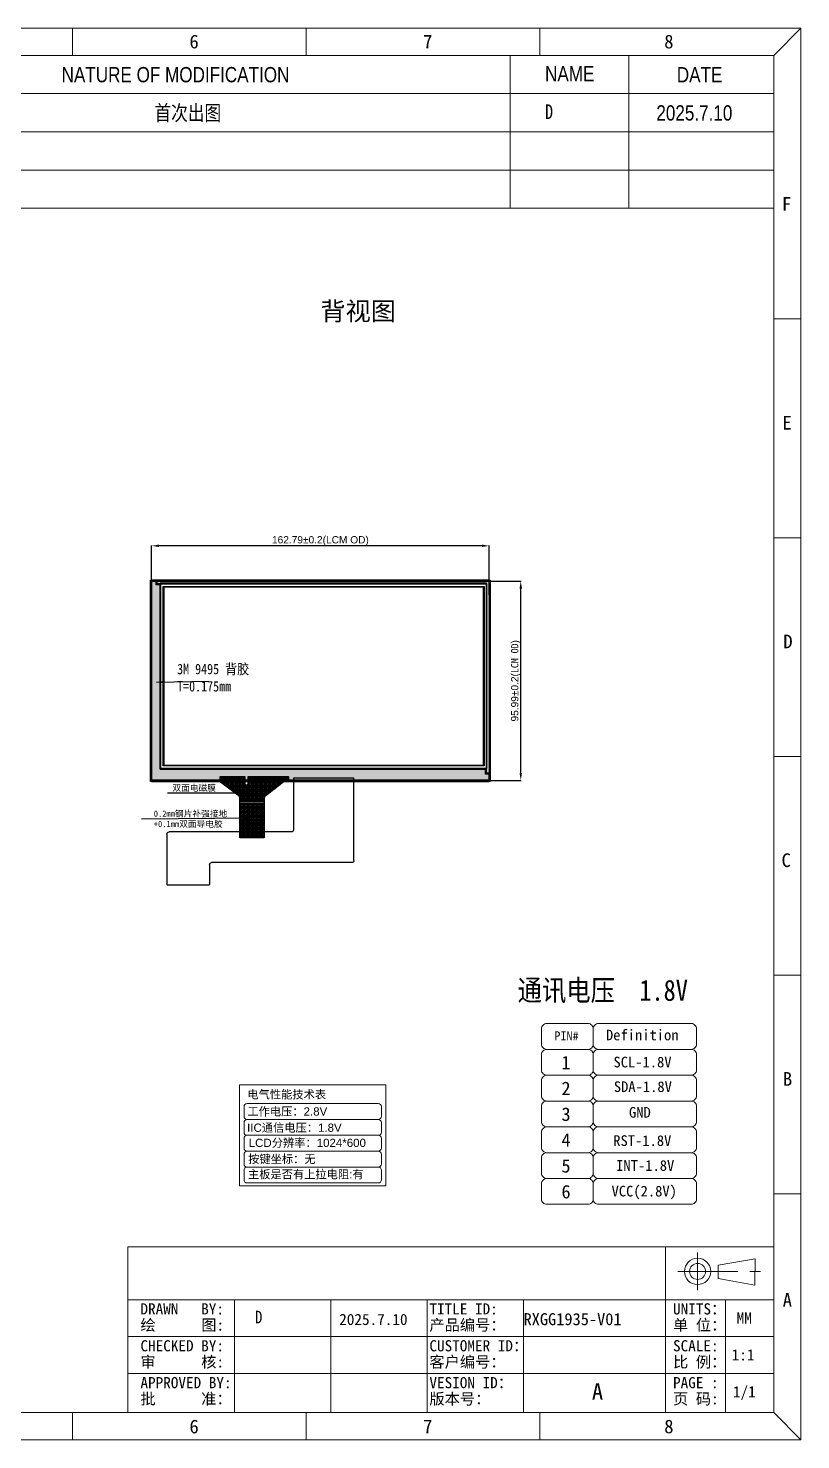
# Model space of a CAD drawing. Header units: millimetres. Extents: x 2156 to 3084, y -2015 to -1256.
# Drawn here: x 2711 to 3084, y -2015 to -1335 of the extents above; entities that cross this region are included whole.
import ezdxf
from ezdxf.enums import TextEntityAlignment as Align

# ---------------------------------------------------------------- set-up
doc = ezdxf.new("R2010")
doc.units = ezdxf.units.MM
doc.header["$LTSCALE"] = 23.1
doc.header["$PDMODE"] = 3
doc.header["$PDSIZE"] = 8
doc.linetypes.add('CENTER', pattern=[2, 1.25, -0.25, 0.25, -0.25])
doc.layers.get('0').update_dxf_attribs({"linetype": 'CONTINUOUS'})
doc.layers.get('Defpoints').update_dxf_attribs({"linetype": 'CONTINUOUS'})
for name, color, linetype in [('Cover Lens', 6, 'CONTINUOUS'), ('DIM', 120, 'CONTINUOUS'), ('FPC', 30, 'CONTINUOUS'), ('OCA', 2, 'CONTINUOUS'), ('保护膜', 170, 'CONTINUOUS')]:
    doc.layers.add(name, color=color, linetype=linetype)
doc.layers.add('DIM(标注)', color=3, linetype='CONTINUOUS', lineweight=15)
doc.layers.add('LENS', color=7, linetype='CONTINUOUS', lineweight=0)
doc.styles.add('33', font='simhei.ttf', dxfattribs={"height": 7})
doc.styles.add('Aral', font='')
doc.styles.add('Arial', font='arial.ttf', dxfattribs={"width": 0.8})
doc.styles.get("Standard").update_dxf_attribs({"font": 'txt', "width": 0.85})
doc.styles.add('宋体', font='simsun.ttc')
doc.styles.get('Aral').set_extended_font_data('Arial')
doc.dimstyles.get("Standard").update_dxf_attribs({"dimtxt": 3.5, "dimasz": 3.5, "dimexe": 0.18, "dimexo": 0.0625, "dimgap": 0.09, "dimtad": 1, "dimdsep": 46, "dimtxsty": 'Standard', "dimcen": 0.09, "dimadec": 0, "dimazin": 0, "dimtol": 1, "dimtp": 0.01, "dimtm": 0.01, "dimtfac": 1, "dimtofl": 0, "dimtmove": 0, "dimatfit": 3, "dimfxl": 1, "dimtolj": 1, "dimarcsym": 0})
doc.dimstyles.new('STANDARD$0', dxfattribs={"dimtxt": 2, "dimasz": 1, "dimexe": 0.5, "dimexo": 0.5, "dimgap": 0.4, "dimtad": 1, "dimzin": 1, "dimdsep": 46, "dimtxsty": '宋体', "dimcen": 1.5, "dimclrd": 1, "dimclre": 1, "dimclrt": 4, "dimadec": 0, "dimazin": 0, "dimtfac": 1, "dimtmove": 0, "dimatfit": 3, "dimfxl": 0.5, "dimtolj": 1, "dimtzin": 0, "dimarcsym": 0})
pattern_1 = [(0, (0, 0), (0, 0.6985), [0.508, -0.1905]), (90, (0, 0), (-0.6985, 4e-17), [0.508, -0.1905])]

# ---------------------------------------------------------------- blocks, each defined once
blk = doc.blocks.new('A$C67844AE1')
at = {"color": 1}
for p, q in [((65.76, 11.8), (65.76, 51.5)), ((65.76, 51.5), (94.9, 51.5)), ((94.9, 51.5), (94.9, 26.6)), ((95.9, 25.6), (154.87, 25.6)), ((155.87, 24.6), (155.87, 0.3)), ((66.76, 10.8), (134.37, 10.8)), ((135.37, 9.8), (135.37, 0.3)), ((135.67, 0), (155.57, 0))]:
    blk.add_line(p, q, dxfattribs=at)
for points in [[(163.8, 147), (0, 147), (0, 50), (163.8, 50)], [(158.81, 145.2), (1.85, 145.2), (1.85, 56.2), (158.81, 56.2)], [(3.23, 143.7), (157.44, 143.7), (157.44, 57.78), (3.23, 57.78)]]:
    blk.add_lwpolyline(points, close=True, dxfattribs=at)
for centre, radius, start, end in [((95.9, 26.6), 1, 180, 270), ((154.87, 24.6), 1, 0, 90), ((66.76, 11.8), 1, 180, 270), ((134.37, 9.8), 1, 0, 90), ((135.67, 0.3), 0.3, 180, 270), ((155.57, 0.3), 0.3, 270, 360)]:
    blk.add_arc(centre, radius, start, end, dxfattribs=at)
blk = doc.blocks.new('*D21')
at = {"layer": 'Defpoints', "color": 0}
for p in [(2770.5, -1584.28), (2933.29, -1608.01), (2770.5, -1616.68)]:
    blk.add_point(p, dxfattribs=at)
at = {"layer": 'DIM', "color": 0, "lineweight": -2}
for p, q in [((2770.5, -1616.61), (2770.5, -1584.1)), ((2929.79, -1584.28), (2774, -1584.28)), ((2933.29, -1607.95), (2933.29, -1584.1))]:
    blk.add_line(p, q, dxfattribs=at)
at = {"layer": 'DIM', "color": 0}
for points in [[(2774, -1583.69), (2774, -1584.86), (2770.5, -1584.28)], [(2929.79, -1583.69), (2929.79, -1584.86), (2933.29, -1584.28)]]:
    blk.add_solid(points, dxfattribs=at)
at = {"layer": 'DIM', "color": 0, "insert": (2851.9, -1581.89), "char_height": 3.5, "attachment_point": 5, "style": 'Aral'}
blk.add_mtext('\\A1;162.79±0.2(LCM OD)', dxfattribs=at)
blk = doc.blocks.new('*D22')
at = {"layer": 'Defpoints', "color": 0}
for p in [(2930.36, -1601.37), (2948.52, -1601.37), (2928.42, -1697.36)]:
    blk.add_point(p, dxfattribs=at)
at = {"layer": 'DIM', "color": 0, "lineweight": -2}
for p, q in [((2930.42, -1601.37), (2948.7, -1601.37)), ((2948.52, -1693.86), (2948.52, -1604.87)), ((2928.48, -1697.36), (2948.7, -1697.36))]:
    blk.add_line(p, q, dxfattribs=at)
at = {"layer": 'DIM', "color": 0}
for points in [[(2947.93, -1604.87), (2949.1, -1604.87), (2948.52, -1601.37)], [(2947.93, -1693.86), (2949.1, -1693.86), (2948.52, -1697.36)]]:
    blk.add_solid(points, dxfattribs=at)
at = {"layer": 'DIM', "color": 0, "insert": (2946.13, -1649.36), "char_height": 3.5, "attachment_point": 5, "rotation": 90, "style": 'Aral'}
blk.add_mtext('\\A1;95.99±0.2({\\fSimSun|b0|i0|c134|p2;LCM OD})', dxfattribs=at)

msp = doc.modelspace()

# ---------------------------------------------------------------- hatches: boundary and pattern name
at = {"layer": 'FPC'}
h = msp.add_hatch(dxfattribs=at)
h.set_pattern_fill('ANGLE', color=1, scale=0.1, style=0)
h.set_pattern_definition(pattern_1)
h.paths.add_polyline_path([(2816.861, -1698.758), (2816.861, -1699.068, -0.4142136), (2816.271, -1699.658), (2816.251, -1699.658, -0.4142136), (2815.661, -1699.068), (2815.661, -1698.758), (2804.65, -1698.758), (2812.134, -1704.393, -0.2355686), (2812.931, -1705.991), (2812.931, -1707.501), (2824.931, -1707.501), (2824.931, -1706.184, -0.2356346), (2825.728, -1704.586), (2833.472, -1698.758)])
h = msp.add_hatch(dxfattribs=at)
h.set_pattern_fill('ANGLE', color=3, scale=0.1, style=0)
h.set_pattern_definition(pattern_1)
edge = h.paths.add_edge_path()
edge.add_line((2812.931, -1709.001), (2812.931, -1724.501))
edge.add_arc((2813.431, -1724.501), 0.5, 180, 270)
edge.add_line((2813.431, -1725.001), (2824.431, -1725.001))
edge.add_arc((2824.431, -1724.501), 0.5, 270, 0)
edge.add_line((2824.931, -1724.501), (2824.931, -1709.001))
edge.add_arc((2824.431, -1709.001), 0.5, 0, 90)
edge.add_line((2824.431, -1708.501), (2813.431, -1708.501))
edge.add_arc((2813.431, -1709.001), 0.5, 90, 180)
at = {"layer": 'OCA'}
h = msp.add_hatch(dxfattribs=at)
h.set_pattern_fill('ANGLE', color=256, scale=0.1, style=0)
h.set_pattern_definition([(0, (-766.9026, 246.6284), (0, 0.6985), [0.508, -0.1905]), (90, (-766.9026, 246.6284), (-0.6985, 4e-17), [0.508, -0.1905])])
h.paths.add_polyline_path([(2772.686, -1601.368), (2770.501, -1601.368), (2770.501, -1697.358), (2933.291, -1697.358), (2933.291, -1694.435), (2931.446, -1694.436), (2931.446, -1691.935), (2774.686, -1691.948), (2774.686, -1603.148), (2772.686, -1603.148)])
h.paths.add_polyline_path([(2933.291, -1601.368), (2933.291, -1693.935), (2931.946, -1693.936), (2931.946, -1602.635), (2773.186, -1602.648), (2773.186, -1601.368)])

# ---------------------------------------------------------------- linework, layer by layer
at = {"lineweight": 0}
msp.add_line((2759.043, -1960.677), (2759.043, -2002.266), dxfattribs=at)
msp.add_lwpolyline([(2770.501, -1601.368), (2933.291, -1601.368), (2933.291, -1697.358), (2770.501, -1697.358)], close=True)
at = {"layer": 'Cover Lens'}
msp.add_lwpolyline([(2933.291, -1600.868), (2770.501, -1600.868, 0.4142136), (2770.001, -1601.368), (2770.001, -1697.358, 0.4142136), (2770.501, -1697.858), (2933.291, -1697.858, 0.4142136), (2933.791, -1697.358), (2933.791, -1601.368, 0.4142136)], format="xyb", close=True, dxfattribs=at)
msp.add_lwpolyline([(2930.811, -1690.308), (2776.121, -1690.308), (2776.121, -1603.908), (2930.811, -1603.908)], close=True, dxfattribs=at)
at = {"layer": 'DIM', "color": 7, "lineweight": 0}
for p, q in [((3070.478, -1347.768), (3083.547, -1334.699)), ((3070.478, -1474.871), (3083.547, -1474.871)), ((3070.478, -1580.35), (3083.547, -1580.35)), ((3083.547, -1685.829), (3070.478, -1685.829)), ((3083.547, -1791.308), (3070.478, -1791.308)), ((3083.547, -1896.787), (3070.478, -1896.787)), ((3033.806, -1943.25), (3033.806, -1925.081)), ((3043.742, -1931.188), (3061.481, -1928.049)), ((3043.742, -1931.188), (3043.742, -1937.552)), ((3061.481, -1928.049), (3061.474, -1940.714)), ((3043.751, -1937.553), (3061.474, -1940.714)), ((3070.478, -2002.266), (3083.547, -2015.335))]:
    msp.add_line(p, q, dxfattribs=at)
at = {"layer": 'DIM', "color": 7, "linetype": 'CENTER', "lineweight": 0}
msp.add_line((3024.316, -1934.166), (3064.049, -1934.166), dxfattribs=at)
at = {"layer": 'DIM', "color": 7, "lineweight": 0}
for points in [[(2155.894, -1334.699), (3083.547, -1334.699), (3083.547, -2015.335), (2155.894, -2015.335)], [(2168.963, -1347.768), (3070.478, -1347.768), (3070.478, -2002.266), (2168.963, -2002.266)], [(2759.043, -1922.264), (3070.478, -1922.264), (3070.478, -2002.266), (2759.043, -2002.266)]]:
    msp.add_lwpolyline(points, close=True, dxfattribs=at)
for points in [[(2732.41, -1347.768), (2732.41, -1334.699)], [(2845.099, -1347.768), (2845.099, -1334.699)], [(2957.788, -1347.768), (2957.788, -1334.699)], [(2578.83, -1347.768), (2578.83, -1421.492), (3070.478, -1421.492)], [(2660.772, -1347.768), (3070.478, -1347.768)], [(2943.477, -1347.768), (2943.477, -1421.492)], [(3000.628, -1421.492), (3000.628, -1347.768)], [(2578.83, -1366.199), (3070.478, -1366.199)], [(2578.83, -1384.63), (3070.478, -1384.63)], [(2578.83, -1403.061), (3070.478, -1403.061)], [(3018.241, -1922.264), (3018.241, -2002.266)], [(2759.043, -1947.823), (3070.478, -1947.823)], [(2810.497, -1947.823), (2810.497, -2002.266)], [(2856.945, -1947.823), (2856.945, -2002.266)], [(2903.394, -1947.823), (2903.394, -2002.266)], [(2949.843, -1947.823), (2949.843, -2002.266)], [(3047.329, -1947.823), (3047.329, -2002.266)], [(2759.043, -1965.608), (3070.478, -1965.608)], [(2759.043, -1983.392), (3070.478, -1983.392)], [(2810.497, -1993.017), (2810.497, -2000.814)], [(2732.41, -2002.266), (2732.41, -2015.335)], [(2759.043, -2002.266), (3070.478, -2002.266)], [(2845.099, -2002.266), (2845.099, -2015.335)], [(2957.788, -2002.266), (2957.788, -2015.335)]]:
    msp.add_lwpolyline(points, dxfattribs=at)
at = {"layer": 'DIM', "linetype": 'Continuous', "lineweight": 5}
for points in [[(2958.543, -1817.12), (2958.543, -1824.593, 0.4142136), (2961.034, -1827.083), (2980.96, -1827.083, 0.4142136), (2983.451, -1824.593), (2983.451, -1817.12, 0.4142136), (2980.96, -1814.629), (2961.034, -1814.629, 0.4142136)], [(2983.451, -1817.12), (2983.451, -1824.593, 0.4142136), (2985.942, -1827.083), (3030.776, -1827.083, 0.4142136), (3033.267, -1824.593), (3033.267, -1817.12, 0.4142136), (3030.776, -1814.629), (2985.942, -1814.629, 0.4142136)], [(2958.543, -1829.574), (2958.543, -1837.047, 0.4142136), (2961.034, -1839.537), (2980.96, -1839.537, 0.4142136), (2983.451, -1837.047), (2983.451, -1829.574, 0.4142136), (2980.96, -1827.083), (2961.034, -1827.083, 0.4142136)], [(2983.451, -1829.574), (2983.451, -1837.047, 0.4142136), (2985.942, -1839.537), (3030.776, -1839.537, 0.4142136), (3033.267, -1837.047), (3033.267, -1829.574, 0.4142136), (3030.776, -1827.083), (2985.942, -1827.083, 0.4142136)], [(2958.543, -1842.028), (2958.543, -1849.501, 0.4142136), (2961.034, -1851.991), (2980.96, -1851.991, 0.4142136), (2983.451, -1849.501), (2983.451, -1842.028, 0.4142136), (2980.96, -1839.537), (2961.034, -1839.537, 0.4142136)], [(2983.451, -1842.028), (2983.451, -1849.501, 0.4142136), (2985.942, -1851.991), (3030.776, -1851.991, 0.4142136), (3033.267, -1849.501), (3033.267, -1842.028, 0.4142136), (3030.776, -1839.537), (2985.942, -1839.537, 0.4142136)], [(2958.543, -1854.482), (2958.543, -1861.955, 0.4142136), (2961.034, -1864.445), (2980.96, -1864.445, 0.4142136), (2983.451, -1861.955), (2983.451, -1854.482, 0.4142136), (2980.96, -1851.991), (2961.034, -1851.991, 0.4142136)], [(2983.451, -1854.482), (2983.451, -1861.955, 0.4142136), (2985.942, -1864.445), (3030.776, -1864.445, 0.4142136), (3033.267, -1861.955), (3033.267, -1854.482, 0.4142136), (3030.776, -1851.991), (2985.942, -1851.991, 0.4142136)], [(2958.543, -1866.936), (2958.543, -1874.409, 0.4142136), (2961.034, -1876.9), (2980.96, -1876.9, 0.4142136), (2983.451, -1874.409), (2983.451, -1866.936, 0.4142136), (2980.96, -1864.445), (2961.034, -1864.445, 0.4142136)], [(2983.451, -1866.936), (2983.451, -1874.409, 0.4142136), (2985.942, -1876.9), (3030.776, -1876.9, 0.4142136), (3033.267, -1874.409), (3033.267, -1866.936, 0.4142136), (3030.776, -1864.445), (2985.942, -1864.445, 0.4142136)], [(2958.543, -1879.39), (2958.543, -1886.863, 0.4142136), (2961.034, -1889.354), (2980.96, -1889.354, 0.4142136), (2983.451, -1886.863), (2983.451, -1879.39, 0.4142136), (2980.96, -1876.9), (2961.034, -1876.9, 0.4142136)], [(2983.451, -1879.39), (2983.451, -1886.863, 0.4142136), (2985.942, -1889.354), (3030.776, -1889.354, 0.4142136), (3033.267, -1886.863), (3033.267, -1879.39, 0.4142136), (3030.776, -1876.9), (2985.942, -1876.9, 0.4142136)], [(2958.543, -1891.844), (2958.543, -1899.317, 0.4142136), (2961.034, -1901.808), (2980.96, -1901.808, 0.4142136), (2983.451, -1899.317), (2983.451, -1891.844, 0.4142136), (2980.96, -1889.354), (2961.034, -1889.354, 0.4142136)], [(2983.451, -1891.844), (2983.451, -1899.317, 0.4142136), (2985.942, -1901.808), (3030.776, -1901.808, 0.4142136), (3033.267, -1899.317), (3033.267, -1891.844, 0.4142136), (3030.776, -1889.354), (2985.942, -1889.354, 0.4142136)]]:
    msp.add_lwpolyline(points, format="xyb", close=True, dxfattribs=at)
at = {"layer": 'DIM', "lineweight": 15}
for points in [[(2815.071, -1854.765), (2815.071, -1859.356, 0.4142136), (2816.602, -1860.886), (2879.778, -1860.886, 0.4142136), (2881.308, -1859.356), (2881.308, -1854.765, 0.4142136), (2879.778, -1853.235), (2816.602, -1853.235, 0.4142136)], [(2815.071, -1862.416), (2815.071, -1867.007, 0.4142136), (2816.602, -1868.537), (2879.778, -1868.537, 0.4142136), (2881.308, -1867.007), (2881.308, -1862.416, 0.4142136), (2879.778, -1860.886), (2816.602, -1860.886, 0.4142136)], [(2815.071, -1870.068), (2815.071, -1874.658, 0.4142136), (2816.602, -1876.189), (2879.778, -1876.189, 0.4142136), (2881.308, -1874.658), (2881.308, -1870.068, 0.4142136), (2879.778, -1868.537), (2816.602, -1868.537, 0.4142136)], [(2815.071, -1877.719), (2815.071, -1882.31, 0.4142136), (2816.602, -1883.84), (2879.778, -1883.84, 0.4142136), (2881.308, -1882.31), (2881.308, -1877.719, 0.4142136), (2879.778, -1876.189), (2816.602, -1876.189, 0.4142136)], [(2815.071, -1885.37), (2815.071, -1889.961, 0.4142136), (2816.602, -1891.491), (2879.778, -1891.491, 0.4142136), (2881.308, -1889.961), (2881.308, -1885.37, 0.4142136), (2879.778, -1883.84), (2816.602, -1883.84, 0.4142136)]]:
    msp.add_lwpolyline(points, format="xyb", close=True, dxfattribs=at)
at = {"layer": 'DIM', "color": 7, "lineweight": 0}
for radius in [6.344, 3.856]:
    msp.add_circle((3033.806, -1934.166), radius, dxfattribs=at)
at = {"layer": 'FPC'}
for points in [[(2816.271, -1699.658), (2816.251, -1699.658, -0.4142136), (2815.661, -1699.068), (2815.661, -1695.958, 0.4142136), (2815.361, -1695.658), (2803.661, -1695.658, 0.4142136), (2803.361, -1695.958), (2803.361, -1697.289, 0.2355686), (2803.76, -1698.088), (2812.134, -1704.393, -0.2355686), (2812.931, -1705.991), (2812.931, -1724.501, 0.4142136), (2813.431, -1725.001), (2824.431, -1725.001, 0.4142136), (2824.931, -1724.501), (2824.931, -1706.184, -0.2356346), (2825.728, -1704.586), (2834.524, -1697.576, -0.1698234), (2835.147, -1697.358), (2836.361, -1697.358, 0.4142136), (2836.661, -1697.058), (2836.661, -1695.958, 0.4142136), (2836.361, -1695.658), (2817.161, -1695.658, 0.4142136), (2816.861, -1695.958), (2816.861, -1699.068, -0.4142136)], [(2812.931, -1709.001), (2812.931, -1724.501, 0.4142136), (2813.431, -1725.001), (2824.431, -1725.001, 0.4142136), (2824.931, -1724.501), (2824.931, -1709.001, 0.4142136), (2824.431, -1708.501), (2813.431, -1708.501, 0.4142136)]]:
    msp.add_lwpolyline(points, format="xyb", close=True, dxfattribs=at)
for points in [[(2803.661, -1695.858), (2803.961, -1695.858), (2803.961, -1697.058), (2803.661, -1697.058)], [(2804.261, -1695.858), (2804.561, -1695.858), (2804.561, -1697.058), (2804.261, -1697.058)], [(2804.861, -1695.858), (2805.161, -1695.858), (2805.161, -1697.058), (2804.861, -1697.058)], [(2805.761, -1695.858), (2806.061, -1695.858), (2806.061, -1697.058), (2805.761, -1697.058), (2805.761, -1696.608), (2805.461, -1696.608), (2805.461, -1696.308), (2805.761, -1696.308)], [(2806.361, -1695.858), (2806.661, -1695.858), (2806.661, -1697.058), (2806.361, -1697.058)], [(2806.961, -1695.858), (2807.261, -1695.858), (2807.261, -1697.058), (2806.961, -1697.058)], [(2807.561, -1695.858), (2807.861, -1695.858), (2807.861, -1697.058), (2807.561, -1697.058)], [(2808.161, -1695.858), (2808.461, -1695.858), (2808.461, -1697.058), (2808.161, -1697.058)], [(2808.761, -1695.858), (2809.061, -1695.858), (2809.061, -1697.058), (2808.761, -1697.058)], [(2809.361, -1695.858), (2809.661, -1695.858), (2809.661, -1697.058), (2809.361, -1697.058)], [(2809.961, -1695.858), (2810.261, -1695.858), (2810.261, -1697.058), (2809.961, -1697.058)], [(2810.561, -1695.858), (2810.861, -1695.858), (2810.861, -1697.058), (2810.561, -1697.058)], [(2811.161, -1695.858), (2811.461, -1695.858), (2811.461, -1697.058), (2811.161, -1697.058)], [(2811.761, -1695.858), (2812.061, -1695.858), (2812.061, -1697.058), (2811.761, -1697.058)], [(2812.361, -1695.858), (2812.661, -1695.858), (2812.661, -1697.058), (2812.361, -1697.058)], [(2812.961, -1695.858), (2813.261, -1695.858), (2813.261, -1697.058), (2812.961, -1697.058)], [(2813.561, -1695.858), (2813.861, -1695.858), (2813.861, -1697.058), (2813.561, -1697.058)], [(2814.161, -1695.858), (2814.461, -1695.858), (2814.461, -1697.058), (2814.161, -1697.058)], [(2815.061, -1695.858), (2814.761, -1695.858), (2814.761, -1697.058), (2815.061, -1697.058), (2815.061, -1696.608), (2815.361, -1696.608), (2815.361, -1696.308), (2815.061, -1696.308)], [(2817.461, -1695.858), (2817.761, -1695.858), (2817.761, -1697.058), (2817.461, -1697.058), (2817.461, -1696.608), (2817.161, -1696.608), (2817.161, -1696.308), (2817.461, -1696.308)], [(2818.361, -1695.858), (2818.061, -1695.858), (2818.061, -1697.058), (2818.361, -1697.058)], [(2818.961, -1695.858), (2818.661, -1695.858), (2818.661, -1697.058), (2818.961, -1697.058)], [(2819.561, -1695.858), (2819.261, -1695.858), (2819.261, -1697.058), (2819.561, -1697.058)], [(2820.161, -1695.858), (2819.861, -1695.858), (2819.861, -1697.058), (2820.161, -1697.058)], [(2820.761, -1695.858), (2820.461, -1695.858), (2820.461, -1697.058), (2820.761, -1697.058)], [(2821.361, -1695.858), (2821.061, -1695.858), (2821.061, -1697.058), (2821.361, -1697.058)], [(2821.961, -1695.858), (2821.661, -1695.858), (2821.661, -1697.058), (2821.961, -1697.058)], [(2822.561, -1695.858), (2822.261, -1695.858), (2822.261, -1697.058), (2822.561, -1697.058)], [(2823.161, -1695.858), (2822.861, -1695.858), (2822.861, -1697.058), (2823.161, -1697.058)], [(2823.761, -1695.858), (2823.461, -1695.858), (2823.461, -1697.058), (2823.761, -1697.058)], [(2824.361, -1695.858), (2824.061, -1695.858), (2824.061, -1697.058), (2824.361, -1697.058)], [(2824.961, -1695.858), (2824.661, -1695.858), (2824.661, -1697.058), (2824.961, -1697.058)], [(2825.561, -1695.858), (2825.261, -1695.858), (2825.261, -1697.058), (2825.561, -1697.058)], [(2826.161, -1695.858), (2825.861, -1695.858), (2825.861, -1697.058), (2826.161, -1697.058)], [(2826.761, -1695.858), (2826.461, -1695.858), (2826.461, -1697.058), (2826.761, -1697.058)], [(2827.361, -1695.858), (2827.061, -1695.858), (2827.061, -1697.058), (2827.361, -1697.058)], [(2827.961, -1695.858), (2827.661, -1695.858), (2827.661, -1697.058), (2827.961, -1697.058)], [(2828.561, -1695.858), (2828.261, -1695.858), (2828.261, -1697.058), (2828.561, -1697.058)], [(2829.161, -1695.858), (2828.861, -1695.858), (2828.861, -1697.058), (2829.161, -1697.058)], [(2829.761, -1695.858), (2829.461, -1695.858), (2829.461, -1697.058), (2829.761, -1697.058)], [(2830.361, -1695.858), (2830.061, -1695.858), (2830.061, -1697.058), (2830.361, -1697.058)], [(2830.961, -1695.858), (2830.661, -1695.858), (2830.661, -1697.058), (2830.961, -1697.058)], [(2831.561, -1695.858), (2831.261, -1695.858), (2831.261, -1697.058), (2831.561, -1697.058)], [(2832.161, -1695.858), (2831.861, -1695.858), (2831.861, -1697.058), (2832.161, -1697.058)], [(2832.761, -1695.858), (2832.461, -1695.858), (2832.461, -1697.058), (2832.761, -1697.058)], [(2833.361, -1695.858), (2833.061, -1695.858), (2833.061, -1697.058), (2833.361, -1697.058)], [(2833.961, -1695.858), (2833.661, -1695.858), (2833.661, -1697.058), (2833.961, -1697.058), (2833.961, -1696.608), (2834.461, -1696.608), (2834.461, -1696.308), (2833.961, -1696.308)], [(2835.061, -1695.858), (2834.761, -1695.858), (2834.761, -1697.058), (2835.061, -1697.058)], [(2835.661, -1695.858), (2835.361, -1695.858), (2835.361, -1697.058), (2835.661, -1697.058)], [(2836.261, -1695.858), (2835.961, -1695.858), (2835.961, -1697.058), (2836.261, -1697.058)]]:
    msp.add_lwpolyline(points, close=True, dxfattribs=at)
at = {"layer": 'FPC', "color": 1}
for points in [[(2815.661, -1698.758), (2804.65, -1698.758)], [(2833.472, -1698.758), (2816.861, -1698.758)], [(2812.931, -1707.501), (2824.931, -1707.501)]]:
    msp.add_lwpolyline(points, dxfattribs=at)
at = {"layer": 'LENS', "color": 0, "lineweight": 0}
msp.add_lwpolyline([(2812.898, -1844.178), (2883.466, -1844.178), (2883.466, -1892.951), (2812.898, -1892.951)], close=True, dxfattribs=at)
at = {"layer": 'OCA'}
for points in [[(2772.686, -1601.368), (2770.501, -1601.368), (2770.501, -1697.358), (2933.291, -1697.358), (2933.291, -1694.435), (2931.446, -1694.436), (2931.446, -1691.935), (2774.686, -1691.948), (2774.686, -1603.148), (2772.686, -1603.148)], [(2933.291, -1601.368), (2933.291, -1693.935), (2931.946, -1693.936), (2931.946, -1602.635), (2773.186, -1602.648), (2773.186, -1601.368)]]:
    msp.add_lwpolyline(points, close=True, dxfattribs=at)
at = {"layer": '保护膜'}
msp.add_line((2812.931, -1707.501), (2824.931, -1707.501), dxfattribs=at)
msp.add_lwpolyline([(2931.946, -1602.335), (2774.686, -1602.348), (2774.686, -1691.948), (2931.946, -1691.935)], close=True, dxfattribs=at)

# ---------------------------------------------------------------- block references
at = {"layer": 'DIM', "xscale": -1}
msp.add_blockref('A$C67844AE1', (2933.796, -1747.848), dxfattribs=at)

# ---------------------------------------------------------------- texts
at = {"layer": 'DIM', "color": 7, "lineweight": 0}
for s, p in [('6', (2788.754, -1344.408)), ('7', (2901.444, -1344.418)), ('8', (3017.699, -1344.418)), ('F', (3074.444, -1422.725)), ('E', (3074.681, -1528.204)), ('D', (3075.138, -1633.683)), ('C', (3074.262, -1739.161)), ('B', (3074.936, -1844.64)), ('A', (3074.832, -1951.208)), ('6', (2788.754, -2012.219)), ('7', (2901.444, -2012.209)), ('8', (3017.699, -2012.209))]:
    msp.add_text(s, height=6.592, dxfattribs=at).set_placement(p)
at = {"layer": 'DIM', "linetype": 'Continuous', "lineweight": 5, "style": '宋体'}
for s, height, p in [('Definition', 5.148, (2989.599, -1822.733)), ('PIN#', 4.3123, (2964.691, -1822.733)), ('1', 6.469, (2968.145, -1836.662)), ('SCL-1.8V', 5.148, (2993.23, -1835.779)), ('2', 6.469, (2968.145, -1849.116)), ('SDA-1.8V', 5.148, (2993.389, -1847.647)), ('3', 6.469, (2968.145, -1861.57)), ('GND', 5.148, (3000.719, -1860.027)), ('4', 6.469, (2968.145, -1874.024)), ('RST-1.8V', 5.148, (2993.113, -1873.671)), ('5', 6.469, (2968.145, -1886.478)), ('INT-1.8V', 5.148, (2994.53, -1885.656)), ('6', 6.469, (2968.145, -1898.932)), ('VCC(2.8V)', 5.148, (2992.299, -1898.022))]:
    msp.add_text(s, height=height, dxfattribs=at).set_placement(p)
at = {"layer": 'DIM', "color": 1, "style": 'Arial'}
msp.add_text('电气性能技术表', height=3.974, dxfattribs=at).set_placement((2816.686, -1850.813))
at = {"layer": 'DIM', "style": 'Arial'}
for s, height, p in [('工作电压：2.8V', 3.974, (2816.686, -1859.028)), ('IIC通信电压：1.8V', 3.97397, (2816.55, -1866.839)), ('LCD分辨率：1024*600', 3.97397, (2817.316, -1874.149)), ('按键坐标：无', 3.974, (2817.051, -1881.965)), ('主板是否有上拉电阻:有', 3.97397, (2816.974, -1889.337))]:
    msp.add_text(s, height=height, dxfattribs=at).set_placement(p)
at = {"layer": 'DIM', "color": 7, "lineweight": 0, "style": '33'}
for s, height, p in [('DRAWN   BY:', 5.38363, (2765.119, -1954.914)), ('TITLE ID:', 5.3836, (2904.465, -1954.914)), ('UNITS：', 5.3836, (3021.946, -1954.914)), ('绘      图:', 5.3836, (2765.119, -1962.7)), ('2025.7.10', 5.3836, (2860.974, -1960.001)), ('产品编号：', 5.3836, (2904.465, -1962.7)), ('单 位：', 5.3836, (3021.946, -1962.7)), ('MM', 5.3836, (3052.634, -1959.303)), ('CHECKED BY:', 5.38363, (2765.119, -1972.699)), ('CUSTOMER ID：', 5.38363, (2904.465, -1972.699)), ('SCALE:', 5.3836, (3021.946, -1972.699)), ('1:1', 5.3836, (3050.236, -1977.088)), ('审      核:', 5.3836, (2765.119, -1980.485)), ('客户编号：', 5.3836, (2904.465, -1980.485)), ('比 例：', 5.3836, (3021.946, -1980.485)), ('APPROVED BY:', 5.38363, (2765.119, -1990.484)), ('VESION ID：', 5.3836, (2904.465, -1990.484)), ('PAGE :', 5.3836, (3021.946, -1990.484)), ('批      准：', 5.3836, (2765.119, -1998.27)), ('版本号：', 5.3836, (2904.465, -1998.27)), ('页 码:', 5.3836, (3021.946, -1998.27)), ('1/1', 5.3836, (3050.835, -1994.872))]:
    msp.add_text(s, height=height, dxfattribs=at).set_placement(p)
for s, height, p in [('RXGG1935-V01 ', 5.79498, (2949.843, -1961.816)), ('A', 7.988, (2982.812, -1998.454))]:
    msp.add_text(s, height=height, dxfattribs=at).set_placement(p, align=Align.BOTTOM_LEFT)
at = {"layer": 'DIM', "color": 7, "lineweight": 0, "attachment_point": 1, "style": 'Arial'}
for s, insert, char_height, width in [('NATURE OF MODIFICATION', (2727.117, -1353.401), 7.37235, 153.89449), ('NAME', (2960.24, -1352.974), 7.3723, 31.19451), ('DATE', (3023.782, -1353.422), 7.3723, 31.19451), ('{\\fNSimSun|b0|i0|c134|p49;首次出图}', (2771.887, -1371.832), 7.37235, 283.19145), ('{\\fKaiTi|b0|i0|c134|p49;D}', (2960.24, -1371.405), 7.098, 31.19451), ('2025.7.10', (3013.907, -1371.853), 7.3723, 31.19451)]:
    msp.add_mtext(s, dxfattribs=dict(at, insert=insert, char_height=char_height, width=width))
at = {"layer": 'DIM', "color": 3, "lineweight": 0, "insert": (2870.111, -1466.673), "char_height": 8.8979, "width": 87.87556, "attachment_point": 2, "style": '宋体'}
msp.add_mtext('背视图', dxfattribs=at)
at = {"layer": 'DIM', "attachment_point": 1}
for s, insert, char_height, width in [('{\\fSimSun|b0|i0|c134|p2;3M 9495 背胶\\PT=0.175mm}', (2782.814, -1641.179), 5, 64.19429), ('{\\fSimSun|b0|i0|c134|p2;通讯电压 }\\~1.8V', (2946.969, -1793.544), 10.13238, 104.14691), ('{\\fKaiTi|b0|i0|c134|p49;\\C0;D}', (2820.397, -1953.118), 6.084, 30.87824)]:
    msp.add_mtext(s, dxfattribs=dict(at, insert=insert, char_height=char_height, width=width))
at = {"layer": 'DIM(标注)', "color": 7, "lineweight": 0, "char_height": 3, "width": 36.16601, "attachment_point": 1, "style": '宋体'}
for s, insert in [('{\\C1;双面电磁膜}', (2780.522, -1699.524)), ('0.2mm钢片补强接地\\P+0.1mm双面导电胶', (2771.562, -1711.929))]:
    msp.add_mtext(s, dxfattribs=dict(at, insert=insert))

# ---------------------------------------------------------------- dimensions: what is measured, and where the dimension line sits
at = {"layer": 'DIM'}
dim = msp.add_linear_dim(base=(2770.501, -1584.277), p1=(2933.291, -1608.01), p2=(2770.501, -1616.676), text='<>(LCM OD)', dimstyle='STANDARD$0', override={"dimtxt": 3.5, "dimasz": 3.5, "dimexe": 0.18, "dimexo": 0.0625, "dimgap": 0.09, "dimzin": 8, "dimtxsty": 'Aral', "dimcen": 0.09, "dimclrd": 0, "dimclre": 0, "dimclrt": 0, "dimtol": 1, "dimtp": 0.2, "dimtm": 0.2, "dimtofl": 0, "dimfxl": 1, "dimtzin": 8}, dxfattribs=at)
dim.commit()
dim.dimension.update_dxf_attribs({"geometry": '*D21', "text_midpoint": (2851.896, -1581.891)})
dim = msp.add_linear_dim(base=(2948.516, -1601.368), p1=(2928.417, -1697.358), p2=(2930.36, -1601.368), angle=90, text='<>({\\fSimSun|b0|i0|c134|p2;LCM OD})', dimstyle='STANDARD$0', override={"dimtxt": 3.5, "dimasz": 3.5, "dimexe": 0.18, "dimexo": 0.0625, "dimgap": 0.09, "dimzin": 8, "dimtxsty": 'Aral', "dimcen": 0.09, "dimclrd": 0, "dimclre": 0, "dimclrt": 0, "dimtol": 1, "dimtp": 0.2, "dimtm": 0.2, "dimtofl": 0, "dimfxl": 1, "dimtzin": 8}, dxfattribs=at)
dim.commit()
dim.dimension.update_dxf_attribs({"geometry": '*D22', "text_midpoint": (2946.131, -1649.363)})

# ---------------------------------------------------------------- leaders
msp.add_leader([(2772.839, -1650.028), (2798.169, -1649.596)], dimstyle='Standard', override={"dimexe": 7.56, "dimexo": 2.625, "dimgap": 0.09, "dimtad": 0, "dimtih": 1, "dimtoh": 1, "dimdec": 4, "dimzin": 0, "dimcen": 3.78, "dimtdec": 4, "dimtzin": 0, "dimarcsym": 1}, dxfattribs=at)
at = {"layer": 'FPC'}
msp.add_leader([(2816.012, -1703.536), (2778.217, -1703.536)], dimstyle='Standard', override={"dimexe": 7.56, "dimexo": 2.625, "dimgap": 0.09, "dimtad": 0, "dimtih": 1, "dimtoh": 1, "dimdec": 4, "dimzin": 0, "dimcen": 3.78, "dimtdec": 4, "dimtzin": 0, "dimarcsym": 1}, dxfattribs=at)
at = {"layer": '保护膜'}
msp.add_leader([(2818.555, -1715.619), (2765.699, -1716.071)], dimstyle='Standard', override={"dimexe": 7.56, "dimexo": 2.625, "dimgap": 0.09, "dimtad": 0, "dimtih": 1, "dimtoh": 1, "dimdec": 4, "dimzin": 0, "dimcen": 3.78, "dimtdec": 4, "dimtzin": 0, "dimarcsym": 1}, dxfattribs=at)

doc.saveas('drawing.dxf')
